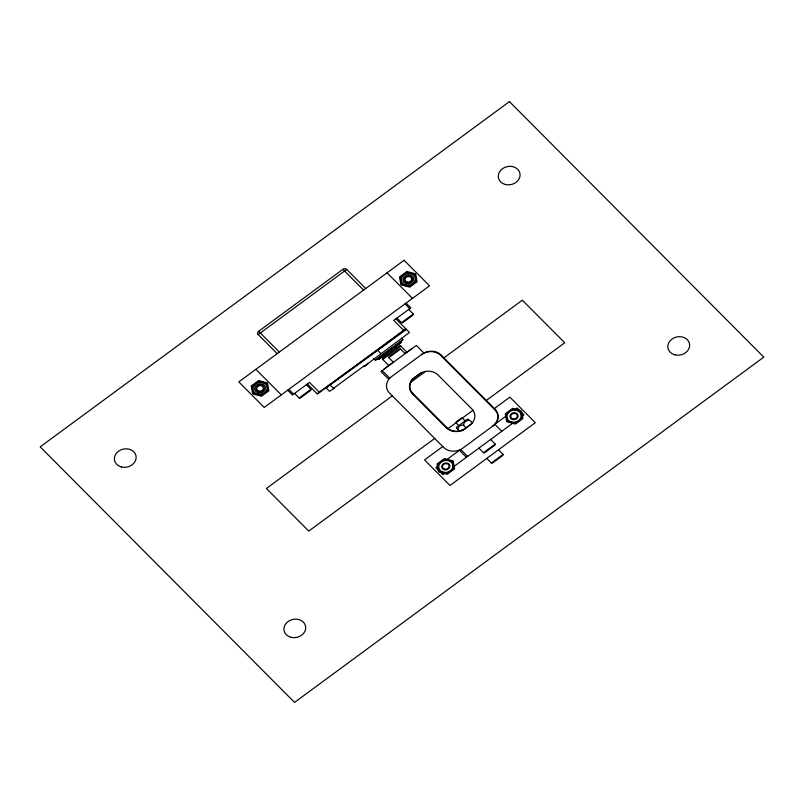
<?xml version="1.0" encoding="UTF-8"?>
<svg xmlns="http://www.w3.org/2000/svg" width="804" height="804" viewBox="0 0 804 804"><rect width="100%" height="100%" fill="white"/><g stroke="black" fill="none" stroke-linecap="round" stroke-linejoin="round"><path stroke-width="1.21" d="M384.131 369.106L393.267 362.091M306.314 384.754L310.887 389.357L310.756 390.332L300.304 398.03L299.158 397.99L294.586 393.387M393.437 362.262L388.855 357.669L388.985 356.685L399.437 348.996L400.583 349.036L405.166 353.639M408.693 309.429L413.276 314.032L413.145 315.007L402.693 322.695L401.538 322.655L396.965 318.062M490.631 439.486L495.204 444.089L495.073 445.074L484.621 452.763L483.475 452.722L478.893 448.119M498.51 449.768L503.093 454.371L502.962 455.355L492.51 463.044L491.365 463.003L486.782 458.401M466.35 427.547C458.642 424.371 469.868 416.08 472.089 423.165M457.737 429.165L459.466 425.768L463.637 424.824M383.89 345.408L390.201 340.574M383.729 345.539L378.935 349.217M515.575 423.326L522.198 418.191L520.67 411.065M389.699 341.298L384.905 344.695M277.199 353.649L258.205 334.575A2.744 2.291 -12 0 1 258.637 331.298L342.896 269.31A2.744 2.291 -12 0 1 346.725 269.44L365.709 288.525M258.205 334.575L346.725 269.44M252.004 386.201L258.777 381.217L266.827 383.407M406.834 272.285L400.241 277.139L401.518 284.314L409.568 286.505L416.16 281.651M299.158 397.99L310.887 389.357M401.538 322.655L413.276 314.032M307.379 383.97L317.218 393.849L405.779 328.776L390.312 340.655M378.101 349.65L317.238 393.88M325.66 388.231L406.301 329.489M364.383 366.523L367.991 363.87L367.478 363.358M375.116 360.142L402.864 339.77L375.86 360.152L373.739 358.755M378.101 359.428L401.578 342.192L378.835 359.428L377.568 358.896M388.704 365.448L382.774 359.488L400.905 346.142L406.834 352.112M388.855 357.669L400.583 349.036M404.995 353.469L411.748 348.795M421.557 354.554L391.608 376.594A13.708 11.477 -12 0 0 389.427 392.955L443.687 447.466A13.708 11.477 -12 0 0 462.823 448.14L492.782 426.1M421.457 354.634A13.708 11.477 -12 0 1 440.602 355.298L441.054 354.966L495.314 409.477A13.708 11.477 -12 0 1 493.133 425.839M412.733 379.056L421.135 372.875M392.302 395.849L266.395 488.49L308.786 531.082L434.703 438.441M410.774 382.262L425.467 371.458M443.939 357.87L522.349 300.173L564.74 342.765L486.33 400.452M412.392 393.759A13.708 11.477 -12 0 1 414.573 377.398L418.844 374.262A13.708 11.477 -12 0 1 437.979 374.935L471.898 409.005A13.708 11.477 -12 0 1 469.717 425.366L465.446 428.502A13.708 11.477 -12 0 1 446.31 427.828L412.392 393.759L412.844 393.427A13.708 11.477 -12 0 1 413.075 378.805M446.31 427.828L446.753 427.497A13.708 11.477 -12 0 0 463.606 429.567M448.049 428.612L472.973 410.271M463.265 429.818L471.667 423.638M442.753 446.532L424.552 459.918L449.989 485.475L535.303 422.703L509.867 397.146L494.38 408.543M492.681 426.17A13.708 11.477 -12 0 0 494.862 409.809L495.314 409.477M437.466 466.501L435.889 467.667L438.059 469.837A3.246 2.713 -12 0 0 440.672 472.471L442.843 474.651L444.411 473.486M447.195 459.345L460.37 449.647M495.153 424.06L505.716 416.291M515.444 409.125L517.022 407.97L519.183 410.151A3.246 2.713 -12 0 1 521.806 412.784L523.967 414.954L522.399 416.11M454.139 466.33L501.786 431.286L495.003 424.472M502.138 431.024L512.671 423.276M447.074 473.596L453.848 468.611L452.582 461.436M483.475 452.722L495.204 444.089M491.365 463.003L503.093 454.371M378.021 349.529L384.382 345.037M329.921 385.086L333.74 388.181M405.548 329.63L405.638 329.58A1.296 1.085 -12 0 0 406.08 329.288M520.459 411.015L512.53 409.075L505.917 414.211L507.445 421.336L515.364 423.276M468.219 419.336L467.526 419.155L456.381 427.356L457.617 429.045M407.015 272.154L415.065 274.345L416.341 281.521M519.183 410.151L512.661 408.372L505.274 413.809L506.671 421.638L515.454 424.03L522.841 418.593L521.806 412.784M452.361 461.375L444.532 459.245L437.758 464.22L439.024 471.405L446.863 473.536M440.672 472.471L447.195 474.249L454.582 468.812L453.195 460.983L444.411 458.592L437.024 464.029L438.059 469.837M468.28 419.376L469.345 420.412M387.046 272.827L412.472 298.384M406.08 303.088L410.824 307.862L393.759 320.414L403.94 330.635M405.015 303.872L409.759 308.646M440.602 355.298L494.862 409.809M395.9 318.846L405.729 328.725M406.241 329.238L409.457 332.474L363.79 366.664M342.896 269.31L363.579 290.093M423.778 352.926L416.321 345.429L380.925 371.468L388.382 378.965L389.659 378.031L382.191 370.533M401.467 338.353L402.824 339.72M401.025 341.63L401.538 342.142M395.478 347.187L396.322 348.042M465.154 420.904L462.411 418.14L461.335 418.1L456.129 421.929L456.009 422.854L458.752 425.607M384.814 355.036L385.659 355.891M459.506 430.944L456.571 428.07M377.8 350.454L380.855 353.519M412.844 393.427L446.753 427.497M467.657 456.391L460.873 449.577L459.607 450.511L466.39 457.325M364.513 365.539L333.157 388.613M334.564 388.161L329.479 391.317L326.424 388.252M258.637 331.298L279.33 352.082M319.69 392.623L309.51 382.402L292.445 394.955L287.701 390.191M288.767 389.397L293.52 394.171M255.863 369.348L281.299 394.895M266.858 383.598L268.104 390.593L261.33 395.568L253.28 393.377L252.034 386.392M400.905 346.142A1.367 1.146 -12 0 0 398.985 346.082L382.995 357.85A1.367 1.146 -12 0 0 382.774 359.488M465.536 428.442A13.708 11.477 -12 0 1 463.888 429.497A12.884 10.784 -12 0 1 459.315 431.095A14.532 12.16 -12 0 0 463.496 429.648M413.196 378.573A12.884 10.784 -12 0 0 410.653 382.212A14.532 12.16 -12 0 1 412.965 378.885M421.909 354.303A13.708 11.477 -12 0 1 441.054 354.966M509.445 101.616L40.2 446.863L294.555 702.384L763.8 357.137L509.445 101.616M404.1 260.275L238.798 381.9L264.235 407.447L429.537 285.832L404.1 260.275M258.657 380.563L251.27 386L252.667 393.829L261.441 396.221L268.837 390.784L267.441 382.955L258.657 380.563M406.894 271.501L399.508 276.938L400.905 284.767L409.688 287.159L417.075 281.722L415.678 273.893L406.894 271.501M444.391 469.757A4.11 3.447 -12 0 0 449.828 465.576A4.11 3.447 -12 0 0 443.185 463.918A4.11 3.447 -12 0 0 444.391 469.757M444.662 469.134A3.347 2.794 -12 0 0 449.074 465.737A3.347 2.794 -12 0 0 443.677 464.39A3.347 2.794 -12 0 0 444.662 469.134M406.884 282.666A4.11 3.447 -12 0 0 412.321 278.486A4.11 3.447 -12 0 0 405.668 276.827A4.11 3.447 -12 0 0 406.884 282.666M407.146 282.043A3.347 2.794 -12 0 0 411.568 278.646A3.347 2.794 -12 0 0 406.161 277.3A3.347 2.794 -12 0 0 407.146 282.043M258.647 391.739A4.11 3.447 -12 0 0 264.084 387.558A4.11 3.447 -12 0 0 257.431 385.9A4.11 3.447 -12 0 0 258.647 391.739M258.908 391.116A3.347 2.794 -12 0 0 263.33 387.709A3.347 2.794 -12 0 0 257.923 386.362A3.347 2.794 -12 0 0 258.908 391.116M512.65 419.537A4.11 3.447 -12 0 0 518.088 415.356A4.11 3.447 -12 0 0 511.434 413.698A4.11 3.447 -12 0 0 512.65 419.537M512.912 418.914A3.347 2.794 -12 0 0 517.334 415.517A3.347 2.794 -12 0 0 511.927 414.171A3.347 2.794 -12 0 0 512.912 418.914M511.605 422.02A7.166 6 -12 0 0 521.072 414.733A7.166 6 -12 0 0 509.495 411.849A7.166 6 -12 0 0 511.605 422.02M443.356 472.239A7.166 6 -12 0 0 452.813 464.953A7.166 6 -12 0 0 441.245 462.069A7.166 6 -12 0 0 443.356 472.239M257.602 394.211A7.166 6 -12 0 0 267.069 386.935A7.166 6 -12 0 0 255.491 384.041A7.166 6 -12 0 0 257.602 394.211M405.839 285.149A7.166 6 -12 0 0 415.306 277.862A7.166 6 -12 0 0 403.729 274.978A7.166 6 -12 0 0 405.839 285.149M291.068 637.311A10.975 9.176 -12 0 0 305.56 626.165A10.975 9.176 -12 0 0 287.842 621.743A10.975 9.176 -12 0 0 291.068 637.311M121.494 466.973A10.975 9.176 -12 0 0 135.987 455.818A10.975 9.176 -12 0 0 118.268 451.406A10.975 9.176 -12 0 0 121.494 466.973M674.998 354.845A10.975 9.176 -12 0 0 689.49 343.69A10.975 9.176 -12 0 0 671.762 339.268A10.975 9.176 -12 0 0 674.998 354.845M505.425 184.498A10.975 9.176 -12 0 0 519.917 173.342A10.975 9.176 -12 0 0 502.198 168.93A10.975 9.176 -12 0 0 505.425 184.498M406.412 283.782A5.487 4.593 -12 0 0 413.658 278.204A5.487 4.593 -12 0 0 404.804 275.993A5.487 4.593 -12 0 0 406.412 283.782M258.174 392.844A5.487 4.593 -12 0 0 265.421 387.277A5.487 4.593 -12 0 0 256.556 385.066A5.487 4.593 -12 0 0 258.174 392.844"/></g></svg>
